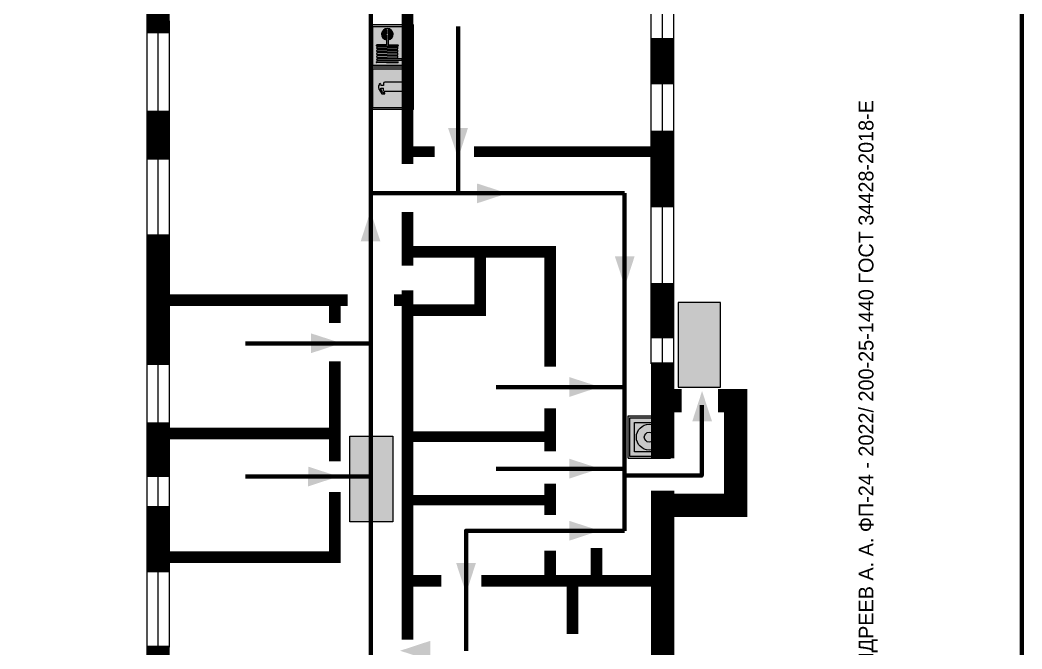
# Model space of a CAD drawing. Header units: millimetres. Extents: x 13114 to 67229, y 22859 to 38520.
# Drawn here: x 23301.3 to 23490.7, y 24777.2 to 24896.1 of the extents above; entities that cross this region are included whole.
import ezdxf

# ---------------------------------------------------------------- set-up
doc = ezdxf.new("R2010")
doc.units = ezdxf.units.MM
doc.layers.add('План_Штампы', color=7, linetype='Continuous')
doc.styles.add('обычный', font='arial.ttf')

# ---------------------------------------------------------------- blocks, each defined once
blk = doc.blocks.new('A$C54414219')
at = {"true_color": 0xffffff}
h = blk.add_hatch(color=7, dxfattribs=at)
h.paths.add_polyline_path([(2.39, -9.45), (2.39, -18.3), (11.23, -18.3), (11.23, -9.45)], flags=0)
h.paths.add_polyline_path([(10.71, -13.87, -1), (2.92, -13.87, -1)], flags=0)
h.paths.add_polyline_path([(8.3, -13.87, -1), (5.33, -13.87, -1)], flags=0)
h.paths.add_polyline_path([(0.41, -7.47), (0.41, -20.27), (13.21, -20.27), (13.21, -7.47)])
h.paths.add_polyline_path([(0.92, -19.77), (12.71, -19.77), (12.71, -7.98), (0.92, -7.98)], flags=16)
h.paths.add_polyline_path([(11.23, -9.45), (11.23, -18.3), (2.39, -18.3), (2.39, -9.45)], flags=0)
at = {"lineweight": 5}
h = blk.add_hatch(color=242, dxfattribs=at)
h.paths.add_polyline_path([(12.71, -7.98), (0.92, -7.98), (0.92, -19.77), (12.71, -19.77)])
h.paths.add_polyline_path([(11.23, -18.3), (2.39, -18.3), (2.39, -9.45), (11.23, -9.45)], flags=16)
h.paths.add_polyline_path([(10.71, -13.87, -1), (2.92, -13.87, -1)], flags=0)
h.paths.add_polyline_path([(8.3, -13.87, -1), (5.33, -13.87, -1)], flags=0)
at = {"true_color": 0xffffff}
h = blk.add_hatch(color=7, dxfattribs=at)
h.paths.add_polyline_path([(2.39, -9.45), (2.39, -18.3), (11.23, -18.3), (11.23, -9.45)])
h.paths.add_polyline_path([(10.71, -13.87, -1), (2.92, -13.87, -1)], flags=16)
h.paths.add_polyline_path([(8.3, -13.87, -1), (5.33, -13.87, -1)], flags=0)
at = {"lineweight": 5}
h = blk.add_hatch(color=242, dxfattribs=at)
h.paths.add_polyline_path([(2.92, -13.87, 1), (10.71, -13.87, 1)])
h.paths.add_polyline_path([(8.3, -13.87, -1), (5.33, -13.87, -1)], flags=16)
at = {"color": 242, "lineweight": 5}
for p, q in [((0.41, -20.27), (0.41, -7.47)), ((0.41, -7.47), (13.21, -7.47)), ((0.41, -7.47), (13.21, -7.47)), ((13.21, -20.27), (13.21, -7.47)), ((0.41, -20.27), (13.21, -20.27))]:
    blk.add_line(p, q, dxfattribs=at)
for points in [[(0.92, -7.98), (12.71, -7.98), (12.71, -19.77), (0.92, -19.77)], [(2.39, -9.45), (11.23, -9.45), (11.23, -18.3), (2.39, -18.3)]]:
    blk.add_lwpolyline(points, close=True, dxfattribs=at)
for radius in [3.89, 1.49]:
    blk.add_circle((6.81, -13.87), radius, dxfattribs=at)
blk = doc.blocks.new('A$C32E8229D')
at = {"true_color": 0xffffff}
blk.add_hatch(color=7, dxfattribs=at).paths.add_polyline_path([(0, 0), (0, -8), (16, -8), (16, 0)])
h = blk.add_hatch(color=126)
h.paths.add_polyline_path([(0.2, -0.2), (15.8, -0.2), (15.8, -7.8), (0.2, -7.8)])
h.paths.add_polyline_path([(13.49, -2.05), (12.08, -2.05), (11.37, -2.63, 0.162397), (11.29, -2.84), (11.29, -3.63), (10.35, -3.63), (10.35, -4.05), (11.68, -4.05), (11.68, -3.48), (12.26, -4.28), (11.29, -5.1), (11.29, -6.78), (11.85, -6.78), (11.85, -5.44), (12.8, -4.64), (12.8, -5.94), (14.46, -5.94), (14.46, -5.39), (13.45, -5.39), (13.45, -3.97), (12.46, -2.59), (13.15, -2.59), (13.69, -3.34), (14.18, -3)], flags=16)
h.paths.add_polyline_path([(10.74, -1.82, 1), (11.8, -1.82, 1)], flags=16)
h.paths.add_polyline_path([(9.39, -3.59), (5.99, -3.59), (6.56, -3.03), (5.91, -3.03), (5.1, -3.83), (5.91, -4.64), (6.56, -4.64), (5.99, -4.09), (9.39, -4.09)], flags=16)
h.paths.add_polyline_path([(4.29, -1.08), (1.72, -1.08), (1.72, -6.6), (4.29, -6.6)], flags=16)
at = {"color": 126}
blk.add_lwpolyline([(16, -8), (0, -8), (0, 0), (16, 0)], close=True, dxfattribs=at)
blk = doc.blocks.new('A$C3AD82952')
at = {"true_color": 0xf5f5ff}
h = blk.add_hatch(color=7, dxfattribs=at)
h.dxf.hatch_style = 1
h.paths.add_polyline_path([(8.21, 8.73, 0.414214), (7.89, 9.05), (7.22, 9.05), (7.22, 9.92), (7.59, 9.92, 1), (7.57, 10.36), (7.22, 10.36), (7.22, 10.6), (6.43, 10.6), (6.43, 10.36), (6.01, 10.36), (4.74, 9.59), (4.74, 8.69), (4.98, 8.73), (4.98, 9.26), (6.12, 9.91), (6.43, 9.91), (6.43, 9.05), (5.76, 9.05, 0.414214), (5.44, 8.73), (5.44, 2.2), (8.21, 2.2)], flags=0)
h.paths.add_polyline_path([(12.8, 12.8), (0, 12.8), (0, 0), (12.8, 0)])
h.paths.add_polyline_path([(0.51, 12.29), (12.29, 12.29), (12.29, 0.51), (0.51, 0.51)], flags=16)
h.paths.add_polyline_path([(4.74, 9.59), (6.01, 10.36), (6.43, 10.36), (6.43, 10.6), (7.22, 10.6), (7.22, 10.36), (7.59, 10.36, -0.94586), (7.59, 9.92), (7.22, 9.92), (7.22, 9.05), (7.89, 9.05, -0.414214), (8.21, 8.73), (8.21, 2.2), (5.44, 2.2), (5.44, 8.73, -0.414214), (5.76, 9.05), (6.43, 9.05), (6.43, 9.91), (6.12, 9.91), (4.98, 9.26), (4.98, 8.73), (4.74, 8.69)], flags=0)
h = blk.add_hatch(color=242)
h.dxf.hatch_style = 1
h.paths.add_polyline_path([(12.29, 12.29), (0.51, 12.29), (0.51, 0.51), (12.29, 0.51)])
h.paths.add_polyline_path([(4.74, 8.69), (4.74, 9.59), (6.01, 10.36), (6.43, 10.36), (6.43, 10.6), (7.22, 10.6), (7.22, 10.36), (7.59, 10.36, -0.94586), (7.59, 9.92), (7.22, 9.92), (7.22, 9.05), (7.89, 9.05, -0.414214), (8.21, 8.73), (8.21, 2.2), (5.44, 2.2), (5.44, 8.73, -0.414214), (5.76, 9.05), (6.43, 9.05), (6.43, 9.91), (6.12, 9.91), (4.98, 9.26), (4.98, 8.73)], flags=16)
h = blk.add_hatch(color=7, dxfattribs=at)
h.dxf.hatch_style = 1
h.paths.add_polyline_path([(8.21, 8.73, 0.414214), (7.89, 9.05), (7.22, 9.05), (7.22, 9.92), (7.59, 9.92, 1), (7.57, 10.36), (7.22, 10.36), (7.22, 10.6), (6.43, 10.6), (6.43, 10.36), (6.01, 10.36), (4.74, 9.59), (4.74, 8.69), (4.98, 8.73), (4.98, 9.26), (6.12, 9.91), (6.43, 9.91), (6.43, 9.05), (5.76, 9.05, 0.414214), (5.44, 8.73), (5.44, 2.2), (8.21, 2.2)])
at = {"color": 242, "lineweight": 5}
for p, q in [((0, 0), (0, 12.8)), ((0, 12.8), (12.8, 12.8)), ((12.8, 0), (12.8, 12.8)), ((6.01, 10.36), (4.74, 9.59)), ((4.74, 9.59), (4.74, 8.69)), ((4.98, 9.26), (6.12, 9.91)), ((4.98, 8.73), (4.98, 9.26)), ((6.01, 10.36), (6.43, 10.36)), ((6.12, 9.91), (6.43, 9.91)), ((7.22, 10.6), (6.43, 10.6)), ((6.43, 10.6), (6.43, 10.36)), ((6.43, 9.91), (6.43, 9.05)), ((7.22, 10.36), (7.22, 10.6)), ((7.59, 10.36), (7.22, 10.36)), ((7.22, 9.05), (7.22, 9.92)), ((7.59, 9.92), (7.22, 9.92)), ((4.74, 8.69), (4.98, 8.73)), ((5.44, 2.2), (5.44, 8.73)), ((5.76, 9.05), (6.43, 9.05)), ((7.89, 9.05), (7.22, 9.05)), ((8.21, 2.2), (8.21, 8.73)), ((0, 0), (12.8, 0)), ((5.44, 2.2), (8.21, 2.2))]:
    blk.add_line(p, q, dxfattribs=at)
blk.add_lwpolyline([(0.51, 12.29), (12.29, 12.29), (12.29, 0.51), (0.51, 0.51)], close=True, dxfattribs=at)
for centre, radius, start, end in [((7.58, 10.14), 0.223, 273.1875, 86.8125), ((5.76, 8.73), 0.32, 90, 180), ((7.89, 8.73), 0.32, 0, 90)]:
    blk.add_arc(centre, radius, start, end, dxfattribs=at)
blk = doc.blocks.new('A$C37112FD5')
at = {"true_color": 0xf5f5ff}
h = blk.add_hatch(color=7, dxfattribs=at)
h.dxf.hatch_style = 1
h.paths.add_polyline_path([(12.8, -7.4), (0, -7.4), (0, -20.2), (12.8, -20.2)])
h.paths.add_polyline_path([(12.29, -7.91), (12.29, -19.69), (0.51, -19.69), (0.51, -7.91)], flags=16)
h.paths.add_polyline_path([(4.98, -9.04, -0.42597), (5.17, -9.22), (5.17, -12.25), (5.17, -15.29, -0.432244), (4.98, -15.47), (4.83, -15.47, -0.42597), (4.64, -15.29), (4.64, -12.25), (4.64, -9.22, -0.432244), (4.83, -9.04)], flags=0)
h.paths.add_polyline_path([(4.28, -9.22), (4.28, -12.25), (4.28, -15.29, -0.432244), (4.09, -15.47), (3.94, -15.47, -0.42597), (3.75, -15.29), (3.75, -12.25), (3.75, -9.22, -0.432244), (3.94, -9.04), (4.09, -9.04, -0.42597)], flags=0)
h.paths.add_polyline_path([(5.72, -9.04), (5.87, -9.04, -0.42597), (6.06, -9.22), (6.06, -12.25), (6.06, -15.29, -0.432244), (5.87, -15.47), (5.72, -15.47, -0.42597), (5.53, -15.29), (5.53, -12.25), (5.53, -9.22, -0.432244)], flags=0)
h.paths.add_polyline_path([(6.42, -8.9), (6.5, -8.9, -0.42597), (6.69, -9.08), (6.69, -12.03), (8.21, -12.03, -15.824349), (8.21, -12.47), (6.69, -12.47), (6.69, -15.42, -0.432244), (6.5, -15.6), (6.42, -15.6)], flags=0)
h.paths.add_polyline_path([(3.39, -9.22), (3.39, -12.25), (3.39, -15.29, -0.432244), (3.2, -15.47), (3.05, -15.47, -0.42597), (2.85, -15.29), (2.85, -12.25), (2.85, -9.22, -0.432244), (3.05, -9.04), (3.2, -9.04, -0.42597)], flags=0)
h.paths.add_polyline_path([(2.5, -9.22), (2.5, -16.71), (1.96, -16.71), (1.96, -9.22, -0.432244), (2.15, -9.04), (2.31, -9.04, -0.42597)], flags=0)
h.paths.add_polyline_path([(1.61, -8.9), (1.61, -15.6), (1.57, -15.6, -0.42597), (1.37, -15.42), (1.37, -12.03), (1.37, -9.09, -0.432244), (1.57, -8.9)], flags=0)
h.paths.add_polyline_path([(9.76, -10.81), (9.76, -12.03), (8.49, -12.03, -0.336371)], flags=0)
h.paths.add_polyline_path([(8.49, -12.47), (9.76, -12.47), (9.76, -13.7, -0.336371)], flags=0)
h.paths.add_polyline_path([(10.11, -10.81, -0.336371), (11.38, -12.03), (10.11, -12.03)], flags=0)
h.paths.add_polyline_path([(10.11, -12.47), (11.38, -12.47, -0.336371), (10.11, -13.7)], flags=0)
h.paths.add_polyline_path([(2.5, -16.84), (2.5, -17.05), (1.97, -17.05), (1.97, -16.84)], flags=0)
h.paths.add_polyline_path([(2.5, -17.24, -0.033778), (2.24, -18.6, -0.033778), (1.97, -17.24)], flags=0)
h = blk.add_hatch(color=242)
h.dxf.hatch_style = 1
h.paths.add_polyline_path([(12.29, -7.91), (0.51, -7.91), (0.51, -19.69), (12.29, -19.69)])
h.paths.add_polyline_path([(6.42, -15.6), (6.42, -8.9), (6.5, -8.9, -0.42597), (6.69, -9.08), (6.69, -12.03), (8.21, -12.03, -15.824349), (8.21, -12.47), (6.69, -12.47), (6.69, -15.42, -0.432244), (6.5, -15.6)], flags=16)
h.paths.add_polyline_path([(5.87, -15.47), (5.72, -15.47, -0.42597), (5.53, -15.29), (5.53, -12.25), (5.53, -9.22, -0.432244), (5.72, -9.04), (5.87, -9.04, -0.42597), (6.06, -9.22), (6.06, -12.25), (6.06, -15.29, -0.432244)], flags=16)
h.paths.add_polyline_path([(4.98, -15.47), (4.83, -15.47, -0.42597), (4.64, -15.29), (4.64, -12.25), (4.64, -9.22, -0.432244), (4.83, -9.04), (4.98, -9.04, -0.42597), (5.17, -9.22), (5.17, -12.25), (5.17, -15.29, -0.432244)], flags=16)
h.paths.add_polyline_path([(4.09, -15.47), (3.94, -15.47, -0.42597), (3.75, -15.29), (3.75, -12.25), (3.75, -9.22, -0.432244), (3.94, -9.04), (4.09, -9.04, -0.42597), (4.28, -9.22), (4.28, -12.25), (4.28, -15.29, -0.432244)], flags=16)
h.paths.add_polyline_path([(3.2, -15.47), (3.05, -15.47, -0.42597), (2.85, -15.29), (2.85, -12.25), (2.85, -9.22, -0.432244), (3.05, -9.04), (3.2, -9.04, -0.42597), (3.39, -9.22), (3.39, -12.25), (3.39, -15.29, -0.432244)], flags=16)
h.paths.add_polyline_path([(2.5, -17.05), (1.97, -17.05), (1.97, -16.84), (2.5, -16.84)], flags=16)
h.paths.add_polyline_path([(2.5, -17.24, -0.033778), (2.24, -18.6, -0.033778), (1.97, -17.24)], flags=16)
h.paths.add_polyline_path([(2.5, -16.71), (1.96, -16.71), (1.96, -9.22, -0.432244), (2.15, -9.04), (2.31, -9.04, -0.42597), (2.5, -9.22)], flags=16)
h.paths.add_polyline_path([(1.61, -15.6), (1.57, -15.6, -0.42597), (1.37, -15.42), (1.37, -12.03), (1.37, -9.09, -0.432244), (1.57, -8.9), (1.61, -8.9)], flags=16)
h.paths.add_polyline_path([(8.49, -12.47), (9.76, -12.47), (9.76, -13.7, -0.336371)], flags=0)
h.paths.add_polyline_path([(10.11, -13.7), (10.11, -12.47), (11.38, -12.47, -0.336371)], flags=0)
h.paths.add_polyline_path([(8.49, -12.03, -0.336371), (9.76, -10.81), (9.76, -12.03)], flags=0)
h.paths.add_polyline_path([(10.11, -12.03), (10.11, -10.81, -0.336371), (11.38, -12.03)], flags=0)
h = blk.add_hatch(color=7, dxfattribs=at)
h.dxf.hatch_style = 1
h.paths.add_polyline_path([(1.61, -8.9), (1.57, -8.9, 0.432244), (1.37, -9.09), (1.37, -12.03), (1.37, -15.42, 0.42597), (1.57, -15.6), (1.61, -15.6)])
h.paths.add_polyline_path([(2.5, -9.22, 0.42597), (2.31, -9.04), (2.15, -9.04, 0.432244), (1.96, -9.22), (1.96, -16.71), (2.5, -16.71)])
h.paths.add_polyline_path([(2.5, -16.84), (1.97, -16.84), (1.97, -17.05), (2.5, -17.05)])
h.paths.add_polyline_path([(2.5, -17.24), (1.97, -17.24, 0.033778), (2.24, -18.6, 0.033778)])
h.paths.add_polyline_path([(3.39, -12.25), (3.39, -9.22, 0.42597), (3.2, -9.04), (3.05, -9.04, 0.432244), (2.85, -9.22), (2.85, -12.25), (2.85, -15.29, 0.42597), (3.05, -15.47), (3.2, -15.47, 0.432244), (3.39, -15.29)])
h.paths.add_polyline_path([(4.28, -12.25), (4.28, -9.22, 0.42597), (4.09, -9.04), (3.94, -9.04, 0.432244), (3.75, -9.22), (3.75, -12.25), (3.75, -15.29, 0.42597), (3.94, -15.47), (4.09, -15.47, 0.432244), (4.28, -15.29)])
h.paths.add_polyline_path([(5.17, -12.25), (5.17, -9.22, 0.42597), (4.98, -9.04), (4.83, -9.04, 0.432244), (4.64, -9.22), (4.64, -12.25), (4.64, -15.29, 0.42597), (4.83, -15.47), (4.98, -15.47, 0.432244), (5.17, -15.29)])
h.paths.add_polyline_path([(6.06, -12.25), (6.06, -9.22, 0.42597), (5.87, -9.04), (5.72, -9.04, 0.432244), (5.53, -9.22), (5.53, -12.25), (5.53, -15.29, 0.42597), (5.72, -15.47), (5.87, -15.47, 0.432244), (6.06, -15.29)])
h.paths.add_polyline_path([(6.69, -12.47), (8.21, -12.47, 15.824349), (8.21, -12.03), (6.69, -12.03), (6.69, -9.08, 0.42597), (6.5, -8.9), (6.42, -8.9), (6.42, -15.6), (6.5, -15.6, 0.432244), (6.69, -15.42)])
h.paths.add_polyline_path([(8.49, -12.47), (9.76, -12.47), (9.76, -13.7, -0.336371)], flags=16)
h.paths.add_polyline_path([(8.49, -12.03, -0.336371), (9.76, -10.81), (9.76, -12.03)], flags=16)
h.paths.add_polyline_path([(10.11, -12.47), (11.38, -12.47, -0.336371), (10.11, -13.7)], flags=16)
h.paths.add_polyline_path([(10.11, -12.03), (10.11, -10.81, -0.336371), (11.38, -12.03)], flags=16)
h = blk.add_hatch(color=242)
h.dxf.hatch_style = 1
h.paths.add_polyline_path([(9.76, -10.81, 0.336371), (8.49, -12.03), (9.76, -12.03)])
h.paths.add_polyline_path([(10.11, -10.81), (10.11, -12.03), (11.38, -12.03, 0.336371)])
h.paths.add_polyline_path([(11.38, -12.47), (10.11, -12.47), (10.11, -13.7, 0.336371)])
h.paths.add_polyline_path([(9.76, -12.47), (8.49, -12.47, 0.336371), (9.76, -13.7)])
at = {"color": 242, "lineweight": 5}
for p, q in [((0, -20.2), (0, -7.4)), ((0, -7.4), (12.8, -7.4)), ((1.37, -12.03), (1.37, -9.08)), ((1.57, -8.9), (1.61, -8.9)), ((1.61, -8.9), (1.61, -15.6)), ((2.15, -9.04), (2.31, -9.04)), ((3.05, -9.04), (3.2, -9.04)), ((3.94, -9.04), (4.09, -9.04)), ((4.83, -9.04), (4.98, -9.04)), ((5.72, -9.04), (5.87, -9.04)), ((6.42, -8.9), (6.42, -15.6)), ((6.5, -8.9), (6.42, -8.9)), ((6.69, -12.03), (6.69, -9.08)), ((12.8, -20.2), (12.8, -7.4)), ((1.37, -12.03), (1.37, -15.42)), ((1.96, -16.71), (1.96, -9.22)), ((2.5, -16.71), (2.5, -9.22)), ((2.85, -12.25), (2.85, -9.22)), ((3.39, -12.25), (3.39, -9.22)), ((3.75, -12.25), (3.75, -9.22)), ((4.28, -12.25), (4.28, -9.22)), ((4.64, -12.25), (4.64, -9.22)), ((5.17, -12.25), (5.17, -9.22)), ((5.53, -12.25), (5.53, -9.22)), ((6.06, -12.25), (6.06, -9.22)), ((8.21, -12.03), (6.69, -12.03)), ((9.76, -12.03), (8.49, -12.03)), ((9.76, -10.81), (9.76, -12.03)), ((10.11, -10.81), (10.11, -12.03)), ((11.38, -12.03), (10.11, -12.03)), ((2.85, -12.25), (2.85, -15.29)), ((3.39, -12.25), (3.39, -15.29)), ((3.75, -12.25), (3.75, -15.29)), ((4.28, -12.25), (4.28, -15.29)), ((4.64, -12.25), (4.64, -15.29)), ((5.17, -12.25), (5.17, -15.29)), ((5.53, -12.25), (5.53, -15.29)), ((6.06, -12.25), (6.06, -15.29)), ((8.21, -12.47), (6.69, -12.47)), ((6.69, -12.47), (6.69, -15.42)), ((9.76, -12.47), (8.49, -12.47)), ((9.76, -12.47), (9.76, -13.7)), ((11.38, -12.47), (10.11, -12.47)), ((10.11, -12.47), (10.11, -13.7)), ((1.57, -15.6), (1.61, -15.6)), ((1.96, -16.71), (2.5, -16.71)), ((1.97, -16.84), (2.5, -16.84)), ((1.97, -17.05), (1.97, -16.84)), ((2.5, -17.05), (1.97, -17.05)), ((1.97, -17.24), (2.5, -17.24)), ((2.5, -16.84), (2.5, -17.05)), ((3.05, -15.47), (3.2, -15.47)), ((3.94, -15.47), (4.09, -15.47)), ((4.83, -15.47), (4.98, -15.47)), ((5.72, -15.47), (5.87, -15.47)), ((6.42, -15.6), (6.5, -15.6)), ((0, -20.2), (12.8, -20.2))]:
    blk.add_line(p, q, dxfattribs=at)
blk.add_lwpolyline([(0.51, -7.91), (12.29, -7.91), (12.29, -19.69), (0.51, -19.69)], close=True, dxfattribs=at)
for centre, radius, start, end in [((1.56, -9.09), 0.182, 87.1027, 180.6071), ((2.15, -9.22), 0.182, 87.1027, 180.6071), ((2.32, -9.22), 0.182, 359.3929, 92.8973), ((3.04, -9.22), 0.182, 87.1027, 180.6071), ((3.21, -9.22), 0.182, 359.3929, 92.8973), ((3.93, -9.22), 0.182, 87.1027, 180.6071), ((4.1, -9.22), 0.182, 359.3929, 92.8973), ((4.82, -9.22), 0.182, 87.1027, 180.6071), ((4.99, -9.22), 0.182, 359.3929, 92.8973), ((5.71, -9.22), 0.182, 87.1027, 180.6071), ((5.88, -9.22), 0.182, 359.3929, 92.8973), ((6.51, -9.09), 0.182, 359.3929, 92.8973), ((9.93, -12.25), 1.74, 187.2319, 172.7681), ((9.93, -12.25), 1.46, 96.9927, 171.3585), ((9.93, -12.25), 1.46, 8.6415, 83.0073), ((9.93, -12.25), 1.46, 188.6415, 263.0073), ((9.93, -12.25), 1.46, 276.9927, 351.3585), ((1.56, -15.42), 0.182, 179.3929, 272.8973), ((12.17, -15.98), 10.27, 187.041, 194.7793), ((-7.7, -15.98), 10.27, 345.2207, 352.959), ((3.04, -15.29), 0.182, 179.3929, 272.8973), ((3.21, -15.29), 0.182, 267.1027, 0.6071), ((3.93, -15.29), 0.182, 179.3929, 272.8973), ((4.1, -15.29), 0.182, 267.1027, 0.6071), ((4.82, -15.29), 0.182, 179.3929, 272.8973), ((4.99, -15.29), 0.182, 267.1027, 0.6071), ((5.71, -15.29), 0.182, 179.3929, 272.8973), ((5.88, -15.29), 0.182, 267.1027, 0.6071), ((6.51, -15.42), 0.182, 267.1027, 0.6071)]:
    blk.add_arc(centre, radius, start, end, dxfattribs=at)
blk = doc.blocks.new('A$C7B4425F7')
at = {"true_color": 0xffffff}
blk.add_hatch(color=7, dxfattribs=at).paths.add_polyline_path([(0, 0), (-16, 0), (-16, -8), (0, -8)])
h = blk.add_hatch(color=126)
h.paths.add_polyline_path([(-0.2, -0.2), (-15.8, -0.2), (-15.8, -7.8), (-0.2, -7.8)])
h.paths.add_polyline_path([(-11.76, -2.03), (-11.76, -3.66), (-11.17, -3.66, -0.568275), (-11.17, -6.18), (-12.58, -6.18), (-12.58, -2.03)], flags=16)
h.paths.add_polyline_path([(-13.33, -4.12, -0.495768), (-13.59, -6.18), (-15.03, -6.18), (-15.03, -2.03), (-13.59, -2.03, -0.487973)], flags=16)
h.paths.add_polyline_path([(-10.25, -2.03), (-9.48, -2.03), (-9.48, -6.18), (-10.25, -6.18)], flags=16)
h.paths.add_polyline_path([(-13.84, -3.69), (-14.24, -3.69), (-14.24, -3.03), (-13.9, -3.03, -0.692621)], flags=0)
h.paths.add_polyline_path([(-9.15, -2.03), (-8.4, -2.03), (-8.04, -3.07), (-7.68, -2.03), (-6.93, -2.03), (-7.64, -4.1), (-6.93, -6.18), (-7.68, -6.18), (-8.04, -5.14), (-8.4, -6.18), (-9.15, -6.18), (-8.44, -4.1)], flags=16)
h.paths.add_polyline_path([(-11.76, -4.46), (-11.42, -4.46, -0.692621), (-11.36, -5.12), (-11.76, -5.12)], flags=0)
h.paths.add_polyline_path([(-13.9, -5.2), (-14.24, -5.2), (-14.24, -4.55), (-13.84, -4.55, -0.708038)], flags=0)
edge = h.paths.add_edge_path(flags=16)
edge.add_ellipse((-5.51, -4.08), major_axis=(0, 2.05), ratio=0.586184, start_angle=0, end_angle=360)
edge = h.paths.add_edge_path(flags=0)
edge.add_ellipse((-5.51, -4.08), major_axis=(0, 1.14), ratio=0.454828, start_angle=0, end_angle=360)
h.paths.add_polyline_path([(-4.13, -4.96, 0.377264), (-3.48, -4.52, 0.0555), (-3.16, -2.03), (-1.66, -2.03), (-1.66, -4.96), (-0.96, -4.96), (-0.96, -7.01), (-1.75, -7.01), (-1.75, -6.18), (-3.3, -6.18), (-3.3, -7.02), (-4.13, -7.02)], flags=16)
h.paths.add_polyline_path([(-2.73, -2.91), (-2.28, -2.91), (-2.28, -4.96), (-3.05, -4.96, 0.079136)], flags=0)
at = {"color": 126}
blk.add_lwpolyline([(-16, -8), (0, -8), (0, 0), (-16, 0)], close=True, dxfattribs=at)

msp = doc.modelspace()

# ---------------------------------------------------------------- linework, layer by layer
at = {"color": 6, "lineweight": 100}
msp.add_lwpolyline([(22890.71, 24671.78), (23490.71, 24671.78), (23490.71, 25066.78), (22890.71, 25066.78)], close=True, dxfattribs=at)
at = {"color": 126, "lineweight": 100, "true_color": 0x008754}
for points in [[(23367.6, 24954.68), (23367.6, 24755.22), (23342.62, 24755.22), (23342.62, 24759.35), (23334.03, 24759.35)], [(23384.09, 24863.42), (23384.09, 24894.91)], [(23367.6, 24863.42), (23415.58, 24863.42)], [(23415.58, 24863.42), (23415.58, 24799.59)], [(23343.9, 24834.97), (23367.6, 24834.97)], [(23415.58, 24826.76), (23391.29, 24826.76)], [(23415.58, 24810.01), (23430.15, 24810.01), (23430.15, 24823.34)], [(23415.58, 24811.32), (23391.29, 24811.32)], [(23343.9, 24809.83), (23367.6, 24809.83)], [(23391.29, 24799.59), (23385.59, 24799.59), (23385.59, 24776.92)], [(23415.58, 24799.59), (23391.29, 24799.59)]]:
    msp.add_lwpolyline(points, dxfattribs=at)
at = {"lineweight": 0}
for points in [[(23422.77, 24831.43), (23422.77, 24936.27)], [(23424.89, 24831.28), (23424.89, 24936.12)], [(23420.59, 24831.17), (23420.59, 24936.01)], [(23325.29, 24777.73), (23325.29, 24896.12)], [(23327.37, 24777.84), (23327.37, 24896.23)], [(23329.54, 24777.57), (23329.54, 24895.96)]]:
    msp.add_lwpolyline(points, dxfattribs=at)
for points, const_width in [([(23374.51, 24925.38), (23374.51, 24868.9)], 2.2), ([(23315.55, 24901.67), (23327.37, 24901.67), (23327.37, 24893.61)], 4.4), ([(23422.77, 24883.98), (23422.77, 24892.71)], 4.4), ([(23327.37, 24879.01), (23327.37, 24869.74)], 4.4), ([(23422.77, 24860.7), (23422.77, 24875.22)], 4.4), ([(23374.51, 24859.84), (23374.51, 24849.72)], 2.2), ([(23327.37, 24855.59), (23327.37, 24830.94)], 4.4), ([(23374.51, 24852.34), (23388.29, 24852.34), (23388.29, 24841.3), (23374.51, 24841.3)], 2.2), ([(23422.77, 24835.97), (23422.77, 24846.41)], 4.4), ([(23374.51, 24845.02), (23374.51, 24795.92)], 2.2), ([(23327.37, 24843.15), (23363.22, 24843.15)], 2.2), ([(23360.77, 24843.15), (23360.77, 24838.85)], 2.2), ([(23371.95, 24843.15), (23374.51, 24843.15)], 2.2), ([(23360.77, 24831.63), (23360.77, 24812.71)], 2.2), ([(23422.77, 24813.28), (23422.77, 24831.43)], 4.4), ([(23422.77, 24824.18), (23426.38, 24824.18)], 4.4), ([(23433.22, 24824.18), (23436.59, 24824.18), (23436.59, 24804.39), (23422.77, 24804.39)], 4.4), ([(23327.37, 24820.07), (23327.37, 24809.77)], 4.4), ([(23327.37, 24818), (23360.77, 24818)], 2.2), ([(23374.51, 24815.03), (23374.51, 24779.02)], 2.2), ([(23324.11, 24755.89), (23324.11, 24748), (23422.77, 24748), (23422.77, 24807.15)], 4.4), ([(23360.77, 24806.94), (23360.77, 24793.47)], 2.2), ([(23327.37, 24804.27), (23327.37, 24791.75)], 4.4), ([(23410.28, 24796.3), (23410.28, 24790.1), (23388.49, 24790.1)], 2.2), ([(23360.77, 24794.59), (23327.37, 24794.59)], 2.2), ([(23380.91, 24790.1), (23374.51, 24790.1)], 2.2), ([(23405.73, 24790.1), (23405.73, 24780.05)], 2.2), ([(23422.77, 24790.1), (23410.28, 24790.1)], 2.2), ([(23327.37, 24777.84), (23327.37, 24771.52), (23324.11, 24771.52), (23324.11, 24764.39)], 4.4)]:
    msp.add_lwpolyline(points, dxfattribs=dict(at, const_width=const_width))
at = {"lineweight": 100}
for points, const_width in [([(23375.09, 24871.26), (23379.64, 24871.26)], 2), ([(23387.12, 24871.26), (23422.43, 24871.26)], 2), ([(23388.29, 24852.34), (23401.5, 24852.34), (23401.5, 24830.58)], 2.2), ([(23401.5, 24822.72), (23401.5, 24814.59)], 2.2), ([(23374.58, 24817.37), (23401.47, 24817.37)], 2), ([(23401.5, 24808.47), (23401.5, 24802.57)], 2.2), ([(23374.58, 24805.37), (23401.36, 24805.37)], 2), ([(23401.5, 24795.85), (23401.5, 24790.23)], 2.2)]:
    msp.add_lwpolyline(points, dxfattribs=dict(at, const_width=const_width))
at = {"layer": 'План_Штампы', "color": 126, "true_color": 0x008754}
for points in [[(23382.21, 24875.7), (23385.95, 24875.69), (23384.1, 24869.96)], [(23387.69, 24861.49), (23387.7, 24865.23), (23393.44, 24863.37)], [(23369.41, 24854.27), (23365.67, 24854.28), (23367.52, 24860.01)], [(23413.73, 24851.47), (23417.47, 24851.46), (23415.62, 24845.73)], [(23356.3, 24833.16), (23356.31, 24836.89), (23362.05, 24835.04)], [(23405.13, 24824.89), (23405.14, 24828.63), (23410.88, 24826.78)], [(23432.11, 24820.26), (23428.37, 24820.27), (23430.22, 24826)], [(23405.13, 24809.45), (23405.14, 24813.19), (23410.88, 24811.34)], [(23355.74, 24807.97), (23355.75, 24811.71), (23361.48, 24809.85)], [(23405.13, 24797.72), (23405.14, 24801.45), (23410.88, 24799.6)], [(23383.72, 24793.5), (23387.46, 24793.49), (23385.61, 24787.75)], [(23378.86, 24778.79), (23378.85, 24775.05), (23373.12, 24776.91)]]:
    msp.add_solid(points, dxfattribs=at)

# ---------------------------------------------------------------- block references
at = {"rotation": 90}
for name, p, xscale, yscale, zscale in [('A$C37112FD5', (23363.05, 24887.23), 0.6249984004534781, 0.6249984004534781, 0.6249984004534781), ('A$C3AD82952', (23375.67, 24879.23), 0.625, 0.625, 0.625)]:
    msp.add_blockref(name, p, dxfattribs=dict(at, xscale=xscale, yscale=yscale, zscale=zscale))
at = {"xscale": 0.625, "yscale": 0.625, "zscale": 0.625}
msp.add_blockref('A$C54414219', (23415.98, 24825.95), dxfattribs=at)
at = {"layer": 'План_Штампы', "rotation": 90}
msp.add_blockref('A$C7B4425F7', (23425.7, 24842.73), dxfattribs=at)
at = {"layer": 'План_Штампы', "color": 126, "true_color": 0x008754, "xscale": 1.012510887696, "yscale": 1.012510887696, "zscale": 1.012510887696, "rotation": 89.99786532371432}
msp.add_blockref('A$C32E8229D', (23363.64, 24801.29), dxfattribs=at)

# ---------------------------------------------------------------- texts
at = {"lineweight": 0, "insert": (23461.63, 24806.96), "char_height": 2.8, "width": 191.3484, "attachment_point": 5, "rotation": 90, "style": 'обычный'}
msp.add_mtext('\\pi-8.4,l8.4,t8.4;{\\fProxima Nova Rg|b0|i0|c204|p2;ИЗГОТОВИТЕЛЬ: ИП АНДРЕЕВ А. А.\\fProxima Nova Rg|b0|i0|c0|p2; \\fProxima Nova Rg|b0|i0|c204|p2;ФП-24 - 2022/ 200-25-1440 ГОСТ 34428-2018-Е\\H1.2266x; }', dxfattribs=at)

doc.saveas('drawing.dxf')
